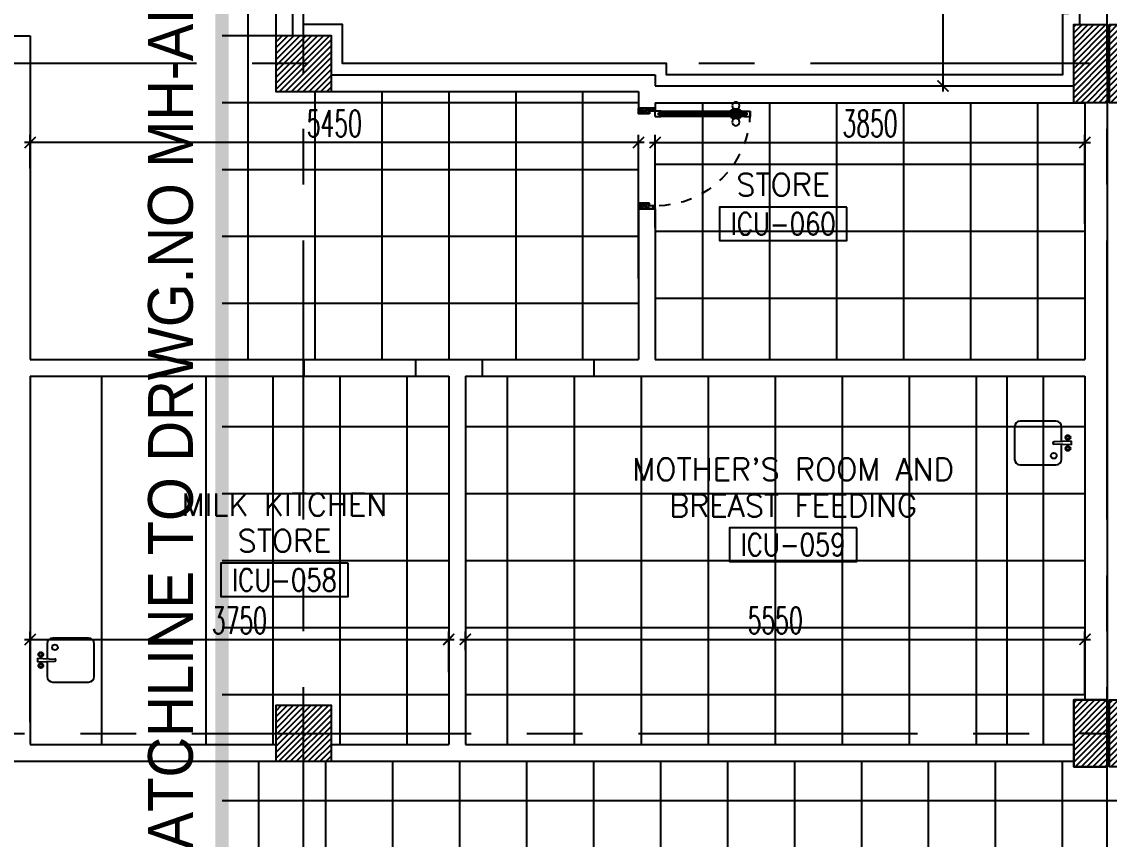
# Model space of a CAD drawing. Extents: x 276011.4 to 276105.3, y 57291.9 to 57371.4.
# Drawn here: x 276043.05 to 276052.79, y 57329.03 to 57336.36 of the extents above; entities that cross this region are included whole.
import ezdxf
from ezdxf.enums import TextEntityAlignment as Align

# ---------------------------------------------------------------- set-up
doc = ezdxf.new("R2010")
doc.units = 0
doc.header["$MEASUREMENT"] = 0
doc.header["$PDMODE"] = 34
for name, pattern in [('CENTER2', [1.125, 0.75, -0.125, 0.125, -0.125]), ('CENTERX2', [4, 2.5, -0.5, 0.5, -0.5]), ('HIDDEN', [0.375, 0.25, -0.125])]:
    doc.linetypes.add(name, pattern=pattern)
doc.layers.get('0').update_dxf_attribs({"color": 4, "linetype": 'CONTINUOUS'})
doc.layers.get('DEFPOINTS').update_dxf_attribs({"linetype": 'CONTINUOUS'})
for name, color, linetype in [('AXES', 11, 'CENTERX2'), ('CEILING', 4, 'CONTINUOUS'), ('COL', 5, 'CONTINUOUS'), ('DIM', 4, 'CONTINUOUS'), ('DOOR', 7, 'CONTINUOUS'), ('ELEV', 2, 'CONTINUOUS'), ('HAT', 11, 'CONTINUOUS'), ('NON-MEDICAL', 5, 'CONTINUOUS'), ('RM-BOX', 11, 'CONTINUOUS'), ('RM-NAME', 11, 'CONTINUOUS'), ('RM-NO', 11, 'CONTINUOUS'), ('TXT1', 2, 'CONTINUOUS'), ('WALL', 2, 'CONTINUOUS')]:
    doc.layers.add(name, color=color, linetype=linetype)
doc.styles.add('ROMANS', font='ROMANS.shx', dxfattribs={"width": 0.6})
doc.styles.add('TTXT', font='swisse.ttf', dxfattribs={"width": 0.6})
doc.dimstyles.new('STANDARD_IN', dxfattribs={"dimtxt": 0.24, "dimasz": 0.1, "dimexe": 0.07, "dimexo": 0.05, "dimgap": 0.05, "dimtad": 1, "dimdec": 0, "dimlfac": 1000, "dimzin": 0, "dimtxsty": 'ROMANS', "dimblk": 'ARCHTICK', "dimcen": 0.05, "dimdle": 0.05, "dimclrd": 4, "dimclre": 4, "dimclrt": 2, "dimazin": 3, "dimtfac": 1, "dimtdec": 0, "dimtmove": 0, "dimatfit": 3, "dimtolj": 1, "dimtzin": 0})

# ---------------------------------------------------------------- blocks, each defined once
blk = doc.blocks.new('*X12')
at = {"color": 0}
for p, q in [((84179.2, 155508.6), (84660.3, 155989.7)), ((84179.2, 155561.7), (84607.3, 155989.7)), ((84179.2, 155614.7), (84554.3, 155989.7)), ((84179.2, 155667.7), (84501.2, 155989.7)), ((84179.2, 155720.8), (84448.2, 155989.7)), ((84179.2, 155773.8), (84395.2, 155989.7)), ((84179.2, 155826.8), (84342.1, 155989.7)), ((84179.2, 155879.8), (84289.1, 155989.7)), ((84179.2, 155932.9), (84236.1, 155989.7)), ((84179.2, 155985.9), (84183, 155989.7)), ((84213.4, 155489.7), (84679.2, 155955.6)), ((84266.4, 155489.7), (84679.2, 155902.6)), ((84319.4, 155489.7), (84679.2, 155849.5)), ((84372.5, 155489.7), (84679.2, 155796.5)), ((84425.5, 155489.7), (84679.2, 155743.5)), ((84478.5, 155489.7), (84679.2, 155690.4)), ((84531.6, 155489.7), (84679.2, 155637.4)), ((84584.6, 155489.7), (84679.2, 155584.4)), ((84637.6, 155489.7), (84679.2, 155531.3))]:
    blk.add_line(p, q, dxfattribs=at)
blk = doc.blocks.new('COL50')
at = {"layer": 'COL'}
blk.add_lwpolyline([(-250, 250), (-250, -250), (250, -250), (250, 250)], close=True, dxfattribs=at)
blk = doc.blocks.new('*X14')
at = {"color": 0}
for p, q in [((84179.2, 149515.9), (84653.1, 149989.7)), ((84179.2, 149568.9), (84600, 149989.7)), ((84179.2, 149622), (84547, 149989.7)), ((84179.2, 149675), (84494, 149989.7)), ((84179.2, 149728), (84440.9, 149989.7)), ((84179.2, 149781.1), (84387.9, 149989.7)), ((84179.2, 149834.1), (84334.9, 149989.7)), ((84179.2, 149887.1), (84281.8, 149989.7)), ((84179.2, 149940.2), (84228.8, 149989.7)), ((84206.1, 149489.7), (84679.2, 149962.9)), ((84259.1, 149489.7), (84679.2, 149909.8)), ((84312.2, 149489.7), (84679.2, 149856.8)), ((84365.2, 149489.7), (84679.2, 149803.8)), ((84418.2, 149489.7), (84679.2, 149750.7)), ((84471.3, 149489.7), (84679.2, 149697.7)), ((84524.3, 149489.7), (84679.2, 149644.7)), ((84577.3, 149489.7), (84679.2, 149591.6)), ((84630.4, 149489.7), (84679.2, 149538.6))]:
    blk.add_line(p, q, dxfattribs=at)
blk = doc.blocks.new('RM1')
at = {"layer": 'RM-BOX'}
blk.add_lwpolyline([(569.9, -200), (-569.9, -200), (-569.9, -500), (569.9, -500)], close=True, dxfattribs=at)
at = {"layer": 'RM-NAME', "style": 'ROMANS'}
blk.add_attdef('ROOMNAME1', text='', height=200, dxfattribs=at).set_placement((0, 323.8), align=Align.MIDDLE)
blk = doc.blocks.new('DOOR90')
at = {"layer": 'DOOR', "color": 0, "linetype": 'BYBLOCK'}
for p, q in [((-150, 0), (-150, -25)), ((-150, 0), (0, 0)), ((0, -50), (0, 0)), ((-1000, -25), (-1000, -75)), ((-1000, -75), (-1000, -25)), ((-950, -25), (-1000, -25)), ((-950, -75), (-1000, -75)), ((-970, -42), (-970, -58)), ((-950, -42), (-970, -42)), ((-950, -58), (-970, -58)), ((-950, -25), (-950, -42)), ((-950, -58), (-950, -75)), ((-917.6, -25), (-917.6, -17.8)), ((-827.6, -17.8), (-917.6, -17.8)), ((-917.6, -75), (-917.6, -82.2)), ((-827.6, -82.2), (-917.6, -82.2)), ((-905, -17.8), (-905, -8.8)), ((-905, -8.8), (-840.2, -8.8)), ((-905, -17.8), (-840.2, -17.8)), ((-905, -82.2), (-905, -91.2)), ((-905, -82.2), (-840.2, -82.2)), ((-905, -91.2), (-840.2, -91.2)), ((-840.2, -17.8), (-840.2, -8.8)), ((-840.2, -82.2), (-840.2, -91.2)), ((-827.6, -25), (-827.6, -17.8)), ((-827.6, -75), (-827.6, -82.2)), ((-200, -42), (-200, -25)), ((-200, -25), (-150, -25)), ((-180, -42), (-200, -42)), ((-200, -75), (-200, -58)), ((-200, -58), (-180, -58)), ((-150, -75), (-200, -75)), ((-180, -58), (-180, -42)), ((-150, -75), (-150, -25)), ((-150, -25), (-100, -25)), ((-100, -25), (-100, -50)), ((-100, -50), (0, -50)), ((-150, -900), (-150, -875)), ((-150, -875), (-100, -875)), ((-100, -850), (0, -850)), ((-100, -875), (-100, -850)), ((0, -850), (0, -900)), ((0, -900), (-150, -900)), ((-150, -900), (0, -900))]:
    blk.add_line(p, q, dxfattribs=at)
at = {"layer": 'DOOR', "color": 9, "linetype": 'BYBLOCK'}
for p, q in [((0, -50), (-113.7, 0)), ((0, -50), (-40.1, 0)), ((0, -50), (-100, -36.6)), ((0, -850), (-113.7, -900)), ((0, -850), (-100, -863.4)), ((0, -850), (-40.1, -900))]:
    blk.add_line(p, q, dxfattribs=at)
at = {"layer": 'DOOR', "linetype": 'BYBLOCK'}
for p, q in [((-200, -25), (-950, -25)), ((-200, -42), (-950, -42)), ((-200, -58), (-950, -58)), ((-950, -75), (-200, -75))]:
    blk.add_line(p, q, dxfattribs=at)
at = {"layer": 'DOOR', "color": 0, "linetype": 'BYBLOCK'}
for centre in [(-872.6, 23.5), (-872.6, -123.5)]:
    blk.add_circle(centre, 32.4, dxfattribs=at)
at = {"layer": 'DOOR', "color": 9, "linetype": 'BYBLOCK'}
for centre, radius, start, end in [((0, -50), 154.4, 161.10529, 166.28577), ((0, -50), 134.4, 158.15985, 169.28002), ((0, -50), 94.4, 148.01819, 180), ((0, -50), 74.4, 137.77643, 180), ((0, -50), 114.4, 154.08384, 167.37743), ((0, -50), 54.4, 113.20738, 180), ((0, -50), 34.4, 90, 180), ((0, -50), 14.4, 90, 180), ((0, -850), 134.4, 190.71998, 201.84015), ((0, -850), 94.4, 180, 211.98181), ((0, -850), 74.4, 180, 222.22357), ((0, -850), 54.4, 180, 246.79262), ((0, -850), 34.4, 180, 270), ((0, -850), 14.4, 180, 270), ((0, -850), 154.4, 193.71423, 198.89471)]:
    blk.add_arc(centre, radius, start, end, dxfattribs=at)
at = {"layer": 'DOOR', "linetype": 'HIDDEN', "ltscale": 0.5}
blk.add_arc((-150, -25), 850, 180, 270, dxfattribs=at)
blk = doc.blocks.new('C5V')
at = {"layer": 'HAT'}
h = blk.add_hatch(dxfattribs=at)
h.set_pattern_fill('ANSI31', color=256, scale=300, style=0)
h.set_pattern_definition([(45, (-249196.182, -54711.005), (-26.5165043, 26.5165043), [])])
h.paths.add_polyline_path([(-20, 600), (-320, 600), (-320, 300), (-20, 300)])
h.paths.add_polyline_path([(-20, 300), (-320, 300), (-320, 0), (-20, 0)])
h = blk.add_hatch(dxfattribs=at)
h.set_pattern_fill('ANSI31', color=256, scale=300, style=0)
h.set_pattern_definition([(45, (-248876.182, -54711.005), (-26.5165043, 26.5165043), [])])
h.paths.add_polyline_path([(300, 600), (0, 600), (0, 300), (300, 300)])
h.paths.add_polyline_path([(300, 300), (0, 300), (0, 0), (300, 0)])
at = {"layer": 'COL'}
for points in [[(-20, 600), (-20, 0), (-320, 0), (-320, 600)], [(300, 600), (300, 0), (0, 0), (0, 600)]]:
    blk.add_lwpolyline(points, close=True, dxfattribs=at)
blk = doc.blocks.new('C11')
at = {"layer": 'HAT'}
h = blk.add_hatch(dxfattribs=at)
h.set_pattern_fill('ANSI31', color=256, scale=300, style=0)
h.set_pattern_definition([(45, (-248556.182, -75061.005), (-26.5165043, 26.5165043), [])])
h.paths.add_polyline_path([(300, 700), (0, 700), (0, 350), (300, 350)])
h.paths.add_polyline_path([(300, 350), (0, 350), (0, 0), (300, 0)])
at = {"layer": 'COL'}
blk.add_lwpolyline([(300, 700), (300, 0), (0, 0), (0, 700)], close=True, dxfattribs=at)
blk = doc.blocks.new('C11D')
at = {"layer": 'COL', "linetype": 'BYBLOCK'}
for p in [(-320, 0), (0, 0)]:
    blk.add_blockref('C11', p, dxfattribs=at)
blk = doc.blocks.new('_ARCHTICK')
at = {"color": 0, "linetype": 'BYBLOCK', "const_width": 0.15}
blk.add_lwpolyline([(-0.5, -0.5), (0.5, 0.5)], dxfattribs=at)
blk = doc.blocks.new('*D251')
at = {"layer": 'DEFPOINTS', "color": 0, "linetype": 'BYBLOCK', "ltscale": 0.3}
for p in [(276050.5527, 57344.8579), (276050.2986, 57335.7829), (276051.3032, 57335.7829)]:
    blk.add_point(p, dxfattribs=at)
at = {"layer": 'DIM', "color": 4, "linetype": 'BYBLOCK', "ltscale": 0.3}
for p, q in [((276050.6027, 57344.8579), (276051.3732, 57344.8579)), ((276051.3032, 57344.9079), (276051.3032, 57335.7329)), ((276050.3486, 57335.7829), (276051.3732, 57335.7829))]:
    blk.add_line(p, q, dxfattribs=at)
at = {"layer": 'DIM', "color": 4, "linetype": 'BYBLOCK', "ltscale": 0.3, "xscale": 0.1, "yscale": 0.1, "zscale": 0.1}
for p, rotation in [((276051.3032, 57344.8579), 90), ((276051.3032, 57335.7829), 270)]:
    blk.add_blockref('_ARCHTICK', p, dxfattribs=dict(at, rotation=rotation))
at = {"layer": 'DIM', "color": 2, "linetype": 'BYBLOCK', "ltscale": 0.3, "insert": (276051.1332, 57340.3204), "char_height": 0.24, "attachment_point": 5, "rotation": 90, "style": 'ROMANS'}
blk.add_mtext('\\A1;9075', dxfattribs=at)
blk = doc.blocks.new('*D213')
at = {"layer": 'DEFPOINTS', "color": 0, "linetype": 'BYBLOCK', "ltscale": 0.3}
for p in [(276046.8755, 57330.8246), (276046.8755, 57330.4825), (276043.1255, 57330.0346)]:
    blk.add_point(p, dxfattribs=at)
at = {"layer": 'DIM', "color": 4, "linetype": 'BYBLOCK', "ltscale": 0.3}
for p, q in [((276043.0755, 57330.8246), (276046.9255, 57330.8246)), ((276043.1255, 57330.0846), (276043.1255, 57330.8946)), ((276046.8755, 57330.5325), (276046.8755, 57330.8946))]:
    blk.add_line(p, q, dxfattribs=at)
at = {"layer": 'DIM', "color": 4, "linetype": 'BYBLOCK', "ltscale": 0.3, "xscale": 0.1, "yscale": 0.1, "zscale": 0.1, "rotation": 180}
blk.add_blockref('_ARCHTICK', (276043.1255, 57330.8246), dxfattribs=at)
at = {"layer": 'DIM', "color": 4, "linetype": 'BYBLOCK', "ltscale": 0.3, "xscale": 0.1, "yscale": 0.1, "zscale": 0.1}
blk.add_blockref('_ARCHTICK', (276046.8755, 57330.8246), dxfattribs=at)
at = {"layer": 'DIM', "color": 2, "linetype": 'BYBLOCK', "ltscale": 0.3, "insert": (276045.0005, 57330.9946), "char_height": 0.24, "attachment_point": 5, "style": 'ROMANS'}
blk.add_mtext('\\A1;3750', dxfattribs=at)
blk = doc.blocks.new('*D212')
at = {"layer": 'DEFPOINTS', "color": 0, "linetype": 'BYBLOCK', "ltscale": 0.3}
for p in [(276043.1255, 57335.2762), (276043.1255, 57334.9929), (276048.5755, 57334.0079)]:
    blk.add_point(p, dxfattribs=at)
at = {"layer": 'DIM', "color": 4, "linetype": 'BYBLOCK', "ltscale": 0.3}
for p, q in [((276043.1255, 57335.0429), (276043.1255, 57335.3462)), ((276048.5755, 57334.0579), (276048.5755, 57335.3462)), ((276048.6255, 57335.2762), (276043.0755, 57335.2762))]:
    blk.add_line(p, q, dxfattribs=at)
at = {"layer": 'DIM', "color": 4, "linetype": 'BYBLOCK', "ltscale": 0.3, "xscale": 0.1, "yscale": 0.1, "zscale": 0.1, "rotation": 180}
blk.add_blockref('_ARCHTICK', (276043.1255, 57335.2762), dxfattribs=at)
at = {"layer": 'DIM', "color": 4, "linetype": 'BYBLOCK', "ltscale": 0.3, "xscale": 0.1, "yscale": 0.1, "zscale": 0.1}
blk.add_blockref('_ARCHTICK', (276048.5755, 57335.2762), dxfattribs=at)
at = {"layer": 'DIM', "color": 2, "linetype": 'BYBLOCK', "ltscale": 0.3, "insert": (276045.8505, 57335.4462), "char_height": 0.24, "attachment_point": 5, "style": 'ROMANS'}
blk.add_mtext('\\A1;5450', dxfattribs=at)
blk = doc.blocks.new('*D211')
at = {"layer": 'DEFPOINTS', "color": 0, "linetype": 'BYBLOCK', "ltscale": 0.3}
for p in [(276052.5755, 57330.8253), (276047.0255, 57330.6793), (276052.5755, 57330.2757)]:
    blk.add_point(p, dxfattribs=at)
at = {"layer": 'DIM', "color": 4, "linetype": 'BYBLOCK', "ltscale": 0.3}
for p, q in [((276046.9755, 57330.8253), (276052.6255, 57330.8253)), ((276047.0255, 57330.7293), (276047.0255, 57330.8953)), ((276052.5755, 57330.3257), (276052.5755, 57330.8953))]:
    blk.add_line(p, q, dxfattribs=at)
at = {"layer": 'DIM', "color": 4, "linetype": 'BYBLOCK', "ltscale": 0.3, "xscale": 0.1, "yscale": 0.1, "zscale": 0.1, "rotation": 180}
blk.add_blockref('_ARCHTICK', (276047.0255, 57330.8253), dxfattribs=at)
at = {"layer": 'DIM', "color": 4, "linetype": 'BYBLOCK', "ltscale": 0.3, "xscale": 0.1, "yscale": 0.1, "zscale": 0.1}
blk.add_blockref('_ARCHTICK', (276052.5755, 57330.8253), dxfattribs=at)
at = {"layer": 'DIM', "color": 2, "linetype": 'BYBLOCK', "ltscale": 0.3, "insert": (276049.8005, 57330.9953), "char_height": 0.24, "attachment_point": 5, "style": 'ROMANS'}
blk.add_mtext('\\A1;5550', dxfattribs=at)
blk = doc.blocks.new('*D207')
at = {"layer": 'DEFPOINTS', "color": 0, "linetype": 'BYBLOCK', "ltscale": 0.3}
for p in [(276052.5755, 57335.2762), (276048.7255, 57334.4659), (276052.5755, 57334.4979)]:
    blk.add_point(p, dxfattribs=at)
at = {"layer": 'DIM', "color": 4, "linetype": 'BYBLOCK', "ltscale": 0.3}
for p, q in [((276048.7255, 57334.5159), (276048.7255, 57335.3462)), ((276052.5755, 57334.5479), (276052.5755, 57335.3462)), ((276048.6755, 57335.2762), (276052.6255, 57335.2762))]:
    blk.add_line(p, q, dxfattribs=at)
at = {"layer": 'DIM', "color": 4, "linetype": 'BYBLOCK', "ltscale": 0.3, "xscale": 0.1, "yscale": 0.1, "zscale": 0.1, "rotation": 180}
blk.add_blockref('_ARCHTICK', (276048.7255, 57335.2762), dxfattribs=at)
at = {"layer": 'DIM', "color": 4, "linetype": 'BYBLOCK', "ltscale": 0.3, "xscale": 0.1, "yscale": 0.1, "zscale": 0.1}
blk.add_blockref('_ARCHTICK', (276052.5755, 57335.2762), dxfattribs=at)
at = {"layer": 'DIM', "color": 2, "linetype": 'BYBLOCK', "ltscale": 0.3, "insert": (276050.6505, 57335.4462), "char_height": 0.24, "attachment_point": 5, "style": 'ROMANS'}
blk.add_mtext('\\A1;3850', dxfattribs=at)

msp = doc.modelspace()

# ---------------------------------------------------------------- linework, layer by layer
at = {"layer": 'AXES'}
for p, q in [((276052.7755, 57291.8986), (276052.7755, 57370.3613)), ((276045.5755, 57291.8986), (276045.5755, 57352.4829)), ((276104.6155, 57335.9829), (276036.5755, 57335.9829)), ((276104.6155, 57335.9829), (276052.5255, 57335.9829)), ((276036.5755, 57329.9829), (276052.7755, 57329.9829)), ((276104.6155, 57329.9829), (276052.5255, 57329.9829))]:
    msp.add_line(p, q, dxfattribs=at)
at = {"layer": 'CEILING', "linetype": 'BYBLOCK', "ltscale": 0.3}
for p, q in [((276045.0755, 57338.6329), (276045.0755, 57333.3329)), ((276045.3255, 57336.2329), (276044.8447, 57336.2329)), ((276045.6755, 57335.7329), (276045.6755, 57333.3329)), ((276046.2755, 57335.7329), (276046.2755, 57333.3329)), ((276046.8755, 57335.7329), (276046.8755, 57333.3329)), ((276047.4755, 57335.7329), (276047.4755, 57333.3329)), ((276048.0755, 57335.7329), (276048.0755, 57333.3329)), ((276048.5755, 57335.6329), (276044.8447, 57335.6329)), ((276049.1505, 57335.6329), (276049.1505, 57333.3329)), ((276049.7505, 57335.6329), (276049.7505, 57333.3329)), ((276050.3505, 57335.6329), (276050.3505, 57333.3329)), ((276050.9505, 57335.6329), (276050.9505, 57333.3329)), ((276051.5505, 57335.6329), (276051.5505, 57333.3329)), ((276052.1505, 57335.6329), (276052.1505, 57333.3329)), ((276048.5755, 57335.0329), (276044.8447, 57335.0329)), ((276048.7255, 57335.0829), (276052.5755, 57335.0829)), ((276048.5755, 57334.4329), (276044.8447, 57334.4329)), ((276048.7255, 57334.4829), (276052.5755, 57334.4829)), ((276048.7255, 57333.8829), (276052.5755, 57333.8829)), ((276048.5755, 57333.8329), (276044.8447, 57333.8329)), ((276044.7005, 57333.1829), (276044.7005, 57329.8829)), ((276045.3005, 57333.1829), (276045.3005, 57329.8829)), ((276045.9005, 57333.1829), (276045.9005, 57329.8829)), ((276046.5005, 57333.1829), (276046.5005, 57329.8829)), ((276047.4005, 57333.1829), (276047.4005, 57329.8829)), ((276048.0005, 57333.1829), (276048.0005, 57329.8829)), ((276048.6005, 57333.1829), (276048.6005, 57329.8829)), ((276049.2005, 57333.1829), (276049.2005, 57329.8829)), ((276049.8005, 57333.1829), (276049.8005, 57329.8829)), ((276050.4005, 57333.1829), (276050.4005, 57329.8829)), ((276051.0005, 57333.1829), (276051.0005, 57329.8829)), ((276051.6005, 57333.1829), (276051.6005, 57329.8829)), ((276052.2005, 57333.1829), (276052.2005, 57329.8829)), ((276044.8447, 57332.7329), (276046.8755, 57332.7329)), ((276047.0255, 57332.7329), (276052.5755, 57332.7329)), ((276044.8447, 57332.1329), (276046.8755, 57332.1329)), ((276047.0255, 57332.1329), (276052.5755, 57332.1329)), ((276044.8447, 57331.5329), (276046.8755, 57331.5329)), ((276047.0255, 57331.5329), (276052.5755, 57331.5329)), ((276044.8447, 57330.9329), (276046.8755, 57330.9329)), ((276047.0255, 57330.9329), (276052.5755, 57330.9329)), ((276044.8447, 57330.3329), (276046.8755, 57330.3329)), ((276047.0255, 57330.3329), (276052.5755, 57330.3329)), ((276045.1755, 57326.3629), (276045.1755, 57329.7329)), ((276045.7755, 57326.3629), (276045.7755, 57329.7329)), ((276046.3755, 57326.3629), (276046.3755, 57329.7329)), ((276046.9755, 57326.3629), (276046.9755, 57329.7329)), ((276047.5755, 57326.3629), (276047.5755, 57329.7329)), ((276048.1755, 57326.3629), (276048.1755, 57329.7329)), ((276048.7755, 57326.3629), (276048.7755, 57329.7329)), ((276049.3755, 57326.3629), (276049.3755, 57329.7329)), ((276049.9755, 57326.3629), (276049.9755, 57329.7329)), ((276050.5755, 57326.3629), (276050.5755, 57329.7329)), ((276051.1755, 57326.3629), (276051.1755, 57329.7329)), ((276051.7755, 57326.3629), (276051.7755, 57329.7329)), ((276052.3755, 57326.3629), (276052.3755, 57329.7329)), ((276044.8447, 57329.3829), (276062.5635, 57329.3829))]:
    msp.add_line(p, q, dxfattribs=at)
msp.add_lwpolyline([(276045.5755, 57344.7579), (276052.4255, 57344.7579), (276052.4255, 57343.6329), (276052.3755, 57343.6329), (276052.3755, 57342.7329), (276052.4255, 57342.7329), (276052.4255, 57336.4329), (276052.3755, 57336.4329), (276052.3755, 57335.8829), (276048.8255, 57335.8829), (276048.8255, 57335.9829), (276045.9255, 57335.9829), (276045.9255, 57336.3329), (276045.5755, 57336.3329), (276045.5755, 57342.8329), (276045.9255, 57342.8329), (276045.9255, 57343.5329), (276045.5755, 57343.5329)], close=True, dxfattribs=at)
at = {"layer": 'ELEV', "linetype": 'CENTER2', "const_width": 0.12}
msp.add_lwpolyline([(276044.8447, 57297.9261), (276044.8447, 57361.7643)], dxfattribs=at)
at = {"layer": 'NON-MEDICAL'}
for p, q in [((276043.7659, 57333.1829), (276043.7659, 57329.8829)), ((276051.875, 57333.1829), (276051.875, 57329.8829)), ((276052.3163, 57332.7808), (276051.9952, 57332.7808)), ((276051.9453, 57332.7309), (276051.9453, 57332.438)), ((276052.3662, 57332.5944), (276052.3662, 57332.7309)), ((276052.4544, 57332.6005), (276052.2991, 57332.5944)), ((276052.4544, 57332.5684), (276052.2991, 57332.5745)), ((276052.3662, 57332.438), (276052.3662, 57332.5745)), ((276052.4544, 57332.5684), (276052.4544, 57332.6005)), ((276051.9952, 57332.3881), (276052.3163, 57332.3881)), ((276043.6495, 57330.8359), (276043.3284, 57330.8359)), ((276043.2786, 57330.786), (276043.2786, 57330.6495)), ((276043.6994, 57330.4931), (276043.6994, 57330.786)), ((276043.1904, 57330.6556), (276043.3456, 57330.6495)), ((276043.1904, 57330.6556), (276043.1904, 57330.6235)), ((276043.1904, 57330.6235), (276043.3456, 57330.6296)), ((276043.2786, 57330.6296), (276043.2786, 57330.4931)), ((276043.3284, 57330.4432), (276043.6495, 57330.4432))]:
    msp.add_line(p, q, dxfattribs=at)
for centre, radius in [((276052.4233, 57332.6342), 0.0217), ((276052.4233, 57332.6342), 0.014), ((276052.2967, 57332.47), 0.0255), ((276052.4233, 57332.5347), 0.0217), ((276052.4233, 57332.5347), 0.014), ((276043.348, 57330.754), 0.0255), ((276043.2214, 57330.6893), 0.0217), ((276043.2214, 57330.6893), 0.014), ((276043.2214, 57330.5898), 0.0217), ((276043.2214, 57330.5898), 0.014)]:
    msp.add_circle(centre, radius, dxfattribs=at)
for centre, radius, start, end in [((276051.9952, 57332.7309), 0.0499, 90, 180), ((276052.3163, 57332.7309), 0.0499, 0, 90), ((276052.2991, 57332.5844), 0.00997, 90, 270), ((276051.9952, 57332.438), 0.0499, 180, 270), ((276052.3163, 57332.438), 0.0499, 270, 0), ((276043.3284, 57330.786), 0.0499, 90, 180), ((276043.6495, 57330.786), 0.0499, 0, 90), ((276043.3456, 57330.6396), 0.00997, 270, 90), ((276043.3284, 57330.4931), 0.0499, 180, 270), ((276043.6495, 57330.4931), 0.0499, 270, 0)]:
    msp.add_arc(centre, radius, start, end, dxfattribs=at)
at = {"layer": 'WALL', "linetype": 'BYBLOCK'}
for p, q in [((276045.3255, 57337.9204), (276045.3255, 57335.7329)), ((276045.4755, 57337.9204), (276045.4755, 57336.2329)), ((276052.5255, 57336.7079), (276052.5255, 57336.3329)), ((276041.9005, 57336.2329), (276043.1255, 57336.2329)), ((276043.1255, 57336.2329), (276043.1255, 57333.3329)), ((276045.8255, 57335.8829), (276048.7255, 57335.8829)), ((276048.7255, 57335.8829), (276048.7255, 57335.7829)), ((276045.4755, 57335.7329), (276048.5755, 57335.7329)), ((276048.5755, 57335.7329), (276048.5755, 57335.5829)), ((276048.7255, 57335.7829), (276052.4755, 57335.7829)), ((276048.7255, 57335.6329), (276052.5755, 57335.6329)), ((276048.7255, 57335.6329), (276048.7255, 57335.5829)), ((276048.5755, 57335.5829), (276048.7255, 57335.5829)), ((276048.5755, 57334.6829), (276048.7255, 57334.6829)), ((276048.5755, 57334.6829), (276048.5755, 57333.3329)), ((276048.7255, 57334.6829), (276048.7255, 57333.3329)), ((276043.1255, 57333.3329), (276046.5788, 57333.3329)), ((276045.5788, 57333.3329), (276045.5788, 57333.1829)), ((276046.5788, 57333.3329), (276046.5788, 57333.1829)), ((276046.5788, 57333.3329), (276047.1755, 57333.3329)), ((276047.1755, 57333.3329), (276047.1755, 57333.1829)), ((276047.1755, 57333.3329), (276048.5755, 57333.3329)), ((276048.1755, 57333.3329), (276048.1755, 57333.1829)), ((276048.7255, 57333.3329), (276052.5755, 57333.3329)), ((276043.1255, 57333.1829), (276046.5788, 57333.1829)), ((276043.1255, 57333.1829), (276043.1255, 57329.8829)), ((276046.5788, 57333.1829), (276046.8755, 57333.1829)), ((276046.8755, 57333.1829), (276046.8755, 57329.8829)), ((276047.0255, 57333.1829), (276047.0255, 57329.8829)), ((276047.0255, 57333.1829), (276047.1755, 57333.1829)), ((276047.1755, 57333.1829), (276052.5755, 57333.1829)), ((276052.7755, 57330.2329), (276052.7755, 57329.7329)), ((276043.1255, 57329.8829), (276045.3255, 57329.8829)), ((276045.8255, 57329.8829), (276046.8755, 57329.8829)), ((276047.0255, 57329.8829), (276052.4755, 57329.8829)), ((276042.7755, 57329.7329), (276045.3255, 57329.7329)), ((276045.3255, 57329.7329), (276052.4755, 57329.7329))]:
    msp.add_line(p, q, dxfattribs=at)
at = {"layer": 'WALL'}
for p, q in [((276052.5755, 57335.6329), (276052.5755, 57333.3329)), ((276052.7755, 57335.6329), (276052.7755, 57330.0329)), ((276052.5755, 57333.1829), (276052.5755, 57330.2829))]:
    msp.add_line(p, q, dxfattribs=at)
at = {"layer": 'WALL', "linetype": 'BYBLOCK', "ltscale": 0.3}
for points in [[(276052.7755, 57335.6329), (276052.4755, 57335.6329), (276052.4755, 57336.3329), (276052.7755, 57336.3329)], [(276045.8255, 57336.2329), (276045.3255, 57336.2329), (276045.3255, 57335.7329), (276045.8255, 57335.7329)], [(276045.8255, 57330.2329), (276045.3255, 57330.2329), (276045.3255, 57329.7329), (276045.8255, 57329.7329)], [(276052.4755, 57329.6829), (276052.7755, 57329.6829), (276052.7755, 57330.2829), (276052.4755, 57330.2829)]]:
    msp.add_lwpolyline(points, close=True, dxfattribs=at)

# ---------------------------------------------------------------- block references
at = {"layer": 'COL', "linetype": 'BYBLOCK', "xscale": 0.001, "yscale": 0.001, "zscale": 0.001}
for name, p in [('C11D', (276052.7955, 57335.6329)), ('C5V', (276052.7955, 57329.6829))]:
    msp.add_blockref(name, p, dxfattribs=at)
at = {"layer": 'COL', "xscale": 0.001, "yscale": 0.001, "zscale": 0.001}
for p in [(276045.5755, 57335.9829), (276045.5755, 57329.9829)]:
    msp.add_blockref('COL50', p, dxfattribs=at)
at = {"layer": 'DOOR', "color": 0, "linetype": 'BYBLOCK', "xscale": -0.001, "yscale": 0.001, "zscale": 0.001}
msp.add_blockref('DOOR90', (276048.5755, 57335.5829), dxfattribs=at)
at = {"layer": 'HAT', "xscale": 0.001, "yscale": 0.001, "zscale": 0.001}
for name in ['*X12', '*X14']:
    msp.add_blockref(name, (275961.1463, 57180.2432), dxfattribs=at)
at = {"layer": 'RM-NAME'}
ref = msp.add_blockref('RM1', (276049.8725, 57334.8981), dxfattribs=dict(at, xscale=0.001, yscale=0.001, zscale=0.001))
ref.add_attrib('ROOMNO', 'ICU-060', dxfattribs={"layer": 'RM-NO', "height": 0.2, "style": 'ROMANS', "width": 0.8}).set_placement((276049.8725, 57334.5481), align=Align.MIDDLE)
ref.add_attrib('ROOMNAME2', 'STORE', dxfattribs={"height": 0.2, "style": 'ROMANS'}).set_placement((276049.8725, 57334.8981), align=Align.MIDDLE)
ref = msp.add_blockref('RM1', (276049.9615, 57332.0242), dxfattribs=dict(at, xscale=0.001, yscale=0.001, zscale=0.001))
ref.add_attrib('ROOMNO', 'ICU-059', dxfattribs={"layer": 'RM-NO', "height": 0.2, "style": 'ROMANS', "width": 0.8}).set_placement((276049.9615, 57331.6742), align=Align.MIDDLE)
ref.add_attrib('ROOMNAME2', 'BREAST FEEDING', dxfattribs={"height": 0.2, "style": 'ROMANS'}).set_placement((276049.9615, 57332.0242), align=Align.MIDDLE)
ref.add_attrib('ROOMNAME1', "MOTHER'S ROOM AND", dxfattribs={"height": 0.2, "style": 'ROMANS'}).set_placement((276049.9615, 57332.348), align=Align.MIDDLE)
ref = msp.add_blockref('RM1', (276045.4046, 57331.7086), dxfattribs=dict(at, xscale=0.001, yscale=0.001, zscale=0.001))
ref.add_attrib('ROOMNO', 'ICU-058', dxfattribs={"layer": 'RM-NO', "height": 0.2, "style": 'ROMANS', "width": 0.8}).set_placement((276045.4046, 57331.3586), align=Align.MIDDLE)
ref.add_attrib('ROOMNAME2', 'STORE', dxfattribs={"height": 0.2, "style": 'ROMANS'}).set_placement((276045.4046, 57331.7086), align=Align.MIDDLE)
ref.add_attrib('ROOMNAME1', 'MILK KITCHEN', dxfattribs={"height": 0.2, "style": 'ROMANS'}).set_placement((276045.4046, 57332.0324), align=Align.MIDDLE)

# ---------------------------------------------------------------- texts
at = {"layer": 'TXT1', "color": 6, "style": 'TTXT', "width": 0.9}
msp.add_text('CONTINUATION MATCHLINE TO DRWG.NO MH-AR-020 ', height=0.401182, rotation=90, dxfattribs=at).set_placement((276044.5834, 57324.5445))

# ---------------------------------------------------------------- dimensions: what is measured, and where the dimension line sits
at = {"layer": 'DIM', "linetype": 'BYBLOCK', "ltscale": 0.3}
dim = msp.add_linear_dim(base=(276051.3032, 57335.7829), p1=(276050.5527, 57344.8579), p2=(276050.2986, 57335.7829), angle=90, dimstyle='STANDARD_IN', dxfattribs=at)
dim.commit()
dim.dimension.update_dxf_attribs({"geometry": '*D251', "text_midpoint": (276051.1332, 57340.3204)})
for base, p1, p2, picture, middle in [((276043.1255, 57335.2762), (276048.5755, 57334.0079), (276043.1255, 57334.9929), '*D212', (276045.8505, 57335.4462)), ((276052.5755, 57335.2762), (276048.7255, 57334.4659), (276052.5755, 57334.4979), '*D207', (276050.6505, 57335.4462)), ((276046.8755, 57330.8246), (276043.1255, 57330.0346), (276046.8755, 57330.4825), '*D213', (276045.0005, 57330.9946)), ((276052.5755, 57330.8253), (276047.0255, 57330.6793), (276052.5755, 57330.2757), '*D211', (276049.8005, 57330.9953))]:
    dim = msp.add_linear_dim(base=base, p1=p1, p2=p2, dimstyle='STANDARD_IN', dxfattribs=at)
    dim.commit()
    dim.dimension.update_dxf_attribs({"geometry": picture, "text_midpoint": middle})

doc.saveas('drawing.dxf')
